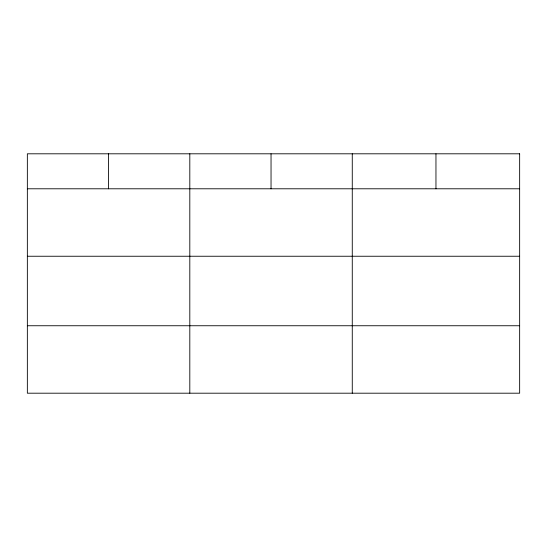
<?xml version="1.0" encoding="UTF-8"?>
<svg xmlns="http://www.w3.org/2000/svg" width="547" height="547" viewBox="0 0 547 547"><rect width="100%" height="100%" fill="white"/><g stroke="black" fill="none" stroke-linecap="round" stroke-linejoin="round"><path stroke-width="0.82" d="M27.35 188.79L519.65 188.79M27.35 256.242L519.65 256.242M27.35 325.745L519.65 325.745M435.959 153.803L435.959 188.79M352.268 153.803L352.268 393.197M271.038 153.803L271.038 188.79M189.809 153.803L189.809 393.197M108.579 153.803L108.579 188.79M519.65 153.803L27.35 153.803L27.35 393.197L519.65 393.197L519.65 153.803"/></g></svg>
